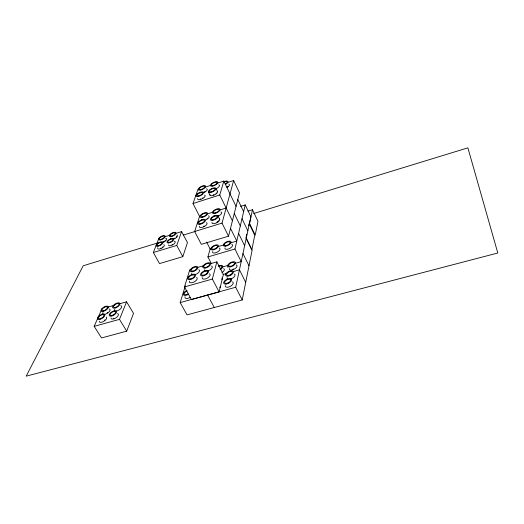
<?xml version="1.0" encoding="UTF-8"?>
<svg xmlns="http://www.w3.org/2000/svg" width="524" height="524" viewBox="0 0 524 524"><rect width="100%" height="100%" fill="white"/><g stroke="black" fill="none" stroke-linecap="round" stroke-linejoin="round"><path stroke-width="0.79" d="M185.339 285.849L180.171 302.59L187.042 314.872L242.212 299.983L252.109 250.19L246.267 238.171M246.791 234.143L245.972 237.942L251.815 249.955L254.749 235.269L249.097 223.486M248.605 225.765L248.933 224.246M242.212 299.983L235.689 287.25L250.878 216.766L245.225 204.897L240.575 206.345M252.489 209.744L249.555 223.388L255.201 235.171L257.952 221.311L252.489 209.744L247.924 211.152M235.079 263.369L241.217 261.607L234.935 249.005L245.225 204.897M191.365 269.244L189.819 269.69L184.474 286.956L191.404 299.558L219.111 291.907L223.368 274.438L216.864 261.849L210.687 263.644M197.869 189.55L193.015 203.535L199.565 216.34L194.653 231.503L201.34 244.335L228.543 236.18L239.481 192.819L233.638 180.544L228.313 182.267M219.111 291.907L212.351 279.069L216.864 261.849M228.543 236.18L222.025 223.106L233.638 180.544M211.486 263.814L207.904 256.937L210.34 248.317M232.414 220.827L219.746 194.994L223.84 181.108L217.729 183.092M158.765 238.649L153.329 252.522L159.512 263.579L182.811 256.655L187.454 242.638L181.605 231.608L175.514 233.488M182.811 256.655L176.758 245.429L181.605 231.608M101.964 308.793L94.169 326.354L101.545 337.947L126.703 331.155L133.535 313.404L126.579 301.817L119.655 303.776M94.169 326.354L119.472 319.365L126.579 301.817M205.513 187.068L210.858 185.332M193.015 203.535L219.746 194.994M207.157 213.962L213.235 212.063M220.067 209.928L226.139 208.028M165.617 236.54L170.189 235.125M194.653 231.503L222.025 223.106M157.469 243.012L83.185 265.779L26.2 376.153L497.8 253.013L467.886 147.847L253.642 213.523M183.269 235.099L195 231.503M153.329 252.522L176.758 245.429M211.722 248.514L210.15 248.979L206.574 242.049M217.984 246.653L224.252 244.8M230.521 242.939L236.789 241.079L230.508 228.379M207.904 256.937L234.935 249.005M197.548 267.45L203.731 265.661M222.798 266.893L228.169 265.347M108.121 307.051L114.271 305.302M223.067 274.556L226.984 273.345M233.193 271.681L239.448 269.808L245.71 282.403M184.474 286.956L212.351 279.069M180.171 302.59L235.689 287.25M119.472 319.365L126.703 331.155M207.583 295.019L214.29 307.523M218.154 216.183A4.29 1.814 -26.6 0 1 212.646 220.362A4.29 1.814 -26.6 0 1 211.958 217.218A4.29 1.814 -26.6 0 1 218.154 216.183L219.766 219.418M208.356 191.889L209.954 195.098M242.953 253.551L249.011 265.799M238.577 233.396L244.636 245.743M215.986 188.476A4.199 1.644 -26.3 0 1 210.589 192.472A4.199 1.644 -26.3 0 1 209.941 189.623A4.199 1.644 -26.3 0 1 215.986 188.476L217.565 191.705M234.261 213.504L240.32 225.942M223.84 181.108L236.055 206.397M242.003 218.718L247.852 230.829M237.791 199.506L243.64 211.703M109.116 308.983A4.146 1.854 -31.8 0 1 108.913 312.055A4.146 1.854 -31.8 0 1 103.739 314.315M102.868 313.752A4.146 1.854 -31.8 0 1 102.953 312.625M120.671 305.721A4.159 1.88 -31.5 0 1 120.874 308.433A4.159 1.88 -31.5 0 1 116.086 311.073M114.769 310.863A4.159 1.88 -31.5 0 1 114.487 309.376M106.267 317.086A4.212 1.906 -32.2 0 1 103.785 321.356A4.212 1.906 -32.2 0 1 99.285 321.219M117.409 313.614A4.225 1.932 -31.8 0 1 116.027 317.793A4.225 1.932 -31.8 0 1 110.977 317.963M104.865 319.928A3.151 1.428 -32.2 0 1 104.269 320.446M107.715 312.455A3.105 1.389 -31.8 0 1 107.04 312.907M113.898 318.278A3.164 1.448 -31.8 0 1 113.23 318.402M176.575 236.455A2.771 1.166 -28.1 0 1 176.359 236.861M174.885 238.119A2.771 1.166 -28.1 0 1 174.243 238.446M165.663 238.289A3.688 1.539 -28.5 0 1 166.331 240.058A3.688 1.539 -28.5 0 1 162.637 242.488M163.861 244.643A3.74 1.579 -28.7 0 1 161.536 248.284A3.74 1.579 -28.7 0 1 157.731 247.773M176.942 235.099A3.701 1.552 -28.1 0 1 176.876 237.038A3.701 1.552 -28.1 0 1 173.405 239.193M170.935 239.062A3.701 1.552 -28.1 0 1 170.863 238.204M174.138 241.217A3.753 1.592 -28.3 0 1 173.287 244.479A3.753 1.592 -28.3 0 1 168.473 244.97M165.591 240.162A2.764 1.153 -28.5 0 1 164.713 241.027M164.117 241.413A2.764 1.153 -28.5 0 1 162.826 241.99M162.84 246.896A2.797 1.179 -28.7 0 1 162.329 247.328M161.078 248.062A2.797 1.179 -28.7 0 1 160.416 248.304M172.619 244.42A2.81 1.192 -28.3 0 1 171.964 244.754M211.539 266.035A4.323 2.037 -27.8 0 1 211.657 268.471A4.323 2.037 -27.8 0 1 207.642 271.032M205.094 271.091A4.323 2.037 -27.8 0 1 204.452 269.677M198.825 269.703A4.303 2.011 -28.3 0 1 198.865 272.153A4.303 2.011 -28.3 0 1 194.863 274.7M193.035 274.917A4.303 2.011 -28.3 0 1 191.771 273.325M209.443 273.79A4.389 2.096 -28.1 0 1 207.039 278.29A4.389 2.096 -28.1 0 1 202.244 277.484M196.552 277.471A4.369 2.07 -28.6 0 1 194.07 281.971A4.369 2.07 -28.6 0 1 189.393 281.146M190.127 297.403A4.31 2.096 -29.2 0 1 186.289 298.464A4.31 2.096 -29.2 0 1 185.051 296.761M188.43 294.324A4.323 2.083 -29.1 0 1 183.348 294.612A4.323 2.083 -29.1 0 1 186.937 290.44M188.116 293.899A3.236 1.559 -29.1 0 1 184.31 294.115A3.236 1.559 -29.1 0 1 186.996 290.99M220.191 286.359A4.349 2.155 -28 0 1 219.864 287.689M232.453 281.866A4.375 2.181 -27.5 0 1 230.219 286.418A4.375 2.181 -27.5 0 1 225.281 285.56M234.208 274.013A4.31 2.116 -27.2 0 1 234.451 276.489A4.31 2.116 -27.2 0 1 230.475 279.056M227.874 279.096A4.31 2.116 -27.2 0 1 227.147 277.648M221.881 277.969A4.284 2.089 -27.8 0 1 221.803 279.757M230.704 274.962A3.223 1.585 -27.2 0 1 231.477 274.687M228.143 283.209A3.275 1.631 -27.5 0 1 228.896 282.822M227.999 186.262A2.974 1.172 -25.8 0 1 226.859 187.101M228.792 184.134A3.969 1.572 -25.8 0 1 227.193 187.376M223.99 181.704A3.976 1.559 -25.8 0 1 227.927 181.428A3.976 1.559 -25.8 0 1 225.706 184.297M224.089 182.083A2.98 1.166 -25.8 0 1 227.036 181.88A2.98 1.166 -25.8 0 1 225.372 184.029M220.958 211.938A4.218 1.775 -26.5 0 1 221.364 213.713A4.218 1.775 -26.5 0 1 218.226 216.084M213.995 215.999A4.218 1.775 -26.5 0 1 214.028 215.482M218.128 215.633A3.157 1.33 -26.5 0 1 217.368 215.914M208.467 215.829A4.199 1.755 -26.9 0 1 208.807 217.617A4.199 1.755 -26.9 0 1 205.663 219.982M201.733 220.283A4.199 1.755 -26.9 0 1 201.576 219.353M219.53 218.999A4.284 1.827 -26.6 0 1 216.261 222.988A4.284 1.827 -26.6 0 1 212.017 222.333M206.384 222.648A4.258 1.808 -27.1 0 1 204.026 226.663A4.258 1.808 -27.1 0 1 199.389 226.224M218.547 220.709A3.21 1.369 -26.6 0 1 216.91 222.137M204.183 226.054A3.19 1.349 -27.1 0 1 203.443 226.434M207.53 218.233A3.144 1.317 -26.9 0 1 206.98 218.711M216.366 192.924A3.137 1.244 -26.3 0 1 215.973 193.382M214.034 194.653A3.137 1.244 -26.3 0 1 213.281 194.941M204.498 195.085A4.166 1.644 -26.7 0 1 202.179 198.819A4.166 1.644 -26.7 0 1 197.659 198.57M205.094 191.476A3.072 1.192 -26.5 0 1 203.725 192.269M217.336 191.332A4.185 1.664 -26.3 0 1 214.126 195.072A4.185 1.664 -26.3 0 1 209.993 194.614M206.561 188.797A4.107 1.598 -26.5 0 1 206.882 190.415A4.107 1.598 -26.5 0 1 203.803 192.675M199.972 193.081A4.107 1.598 -26.5 0 1 199.814 192.236M218.77 184.841A4.127 1.611 -26.1 0 1 219.15 186.452A4.127 1.611 -26.1 0 1 216.078 188.712M202.998 197.83A3.118 1.231 -26.7 0 1 202.336 198.262M200.869 198.917A3.118 1.231 -26.7 0 1 200.161 199.1M231.831 244.354A4.205 1.932 -26.7 0 1 229.682 248.474A4.205 1.932 -26.7 0 1 224.934 247.898M219.327 248.055A4.185 1.913 -27.2 0 1 217.106 252.175A4.185 1.913 -27.2 0 1 212.462 251.579M233.488 268.95A3.17 1.533 -26.9 0 1 232.722 269.225M223.63 268.55A4.212 2.024 -27.5 0 1 221.901 272.572M236.239 264.941A4.231 2.044 -26.9 0 1 234.104 269.231A4.231 2.044 -26.9 0 1 229.296 268.511M227.442 267.129A4.52 2.181 -27.1 0 1 228.457 266.552M218.541 265.93A4.225 2.011 -27.5 0 1 222.693 266.035A4.225 2.011 -27.5 0 1 220.316 269.5M218.639 266.434A3.164 1.506 -27.5 0 1 221.744 266.513A3.164 1.506 -27.5 0 1 219.962 269.107M103.844 310.647A3.111 1.382 -31.8 0 0 107.335 307.195A3.111 1.382 -31.8 0 0 102.796 308.485A3.111 1.382 -31.8 0 0 103.844 310.647M103.575 311.276A4.153 1.841 -31.8 0 0 108.232 306.664A4.153 1.841 -31.8 0 0 102.173 308.4A4.153 1.841 -31.8 0 0 103.575 311.276M115.215 307.994A4.166 1.867 -31.4 0 0 119.832 303.376A4.166 1.867 -31.4 0 0 113.701 305.125A4.166 1.867 -31.4 0 0 115.215 307.994M115.47 307.365A3.118 1.402 -31.4 0 0 118.928 303.907A3.118 1.402 -31.4 0 0 114.343 305.21A3.118 1.402 -31.4 0 0 115.47 307.365M100.339 318.638A3.157 1.415 -32.1 0 0 103.89 315.101A3.157 1.415 -32.1 0 0 99.298 316.398A3.157 1.415 -32.1 0 0 100.339 318.638M100.064 319.286A4.218 1.893 -32.1 0 0 104.8 314.564A4.218 1.893 -32.1 0 0 98.663 316.3A4.218 1.893 -32.1 0 0 100.064 319.286M111.841 315.998A4.231 1.919 -31.8 0 0 116.544 311.269A4.231 1.919 -31.8 0 0 110.341 313.024A4.231 1.919 -31.8 0 0 111.841 315.998M112.11 315.35A3.17 1.434 -31.8 0 0 115.634 311.813A3.17 1.434 -31.8 0 0 110.99 313.123A3.17 1.434 -31.8 0 0 112.11 315.35M168.793 242.92A3.76 1.585 -28.3 0 0 173.745 239.199A3.76 1.585 -28.3 0 0 168.525 239.999A3.76 1.585 -28.3 0 0 168.793 242.92M171.499 236.075A2.777 1.153 -28.1 0 0 175.154 233.337A2.777 1.153 -28.1 0 0 171.289 233.953A2.777 1.153 -28.1 0 0 171.499 236.075M171.112 236.625A3.714 1.546 -28.1 0 0 175.999 232.964A3.714 1.546 -28.1 0 0 170.831 233.783A3.714 1.546 -28.1 0 0 171.112 236.625M157.894 246.247A3.747 1.565 -28.7 0 0 162.853 242.527A3.747 1.565 -28.7 0 0 157.704 243.313A3.747 1.565 -28.7 0 0 157.894 246.247M158.287 245.684A2.803 1.172 -28.7 0 0 162.008 242.907A2.803 1.172 -28.7 0 0 158.156 243.49A2.803 1.172 -28.7 0 0 158.287 245.684M160.337 239.94A3.694 1.526 -28.5 0 0 165.23 236.285A3.694 1.526 -28.5 0 0 160.141 237.09A3.694 1.526 -28.5 0 0 160.337 239.94M160.73 239.389A2.771 1.146 -28.5 0 0 164.392 236.658A2.771 1.146 -28.5 0 0 160.586 237.254A2.771 1.146 -28.5 0 0 160.73 239.389M169.18 242.363A2.817 1.186 -28.3 0 0 172.894 239.573A2.817 1.186 -28.3 0 0 168.99 240.175A2.817 1.186 -28.3 0 0 169.18 242.363M202.814 275.932A4.402 2.083 -28.1 0 0 208.48 271.445A4.402 2.083 -28.1 0 0 202.192 272.231A4.402 2.083 -28.1 0 0 202.814 275.932M203.227 275.244A3.295 1.559 -28.1 0 0 207.478 271.884A3.295 1.559 -28.1 0 0 202.775 272.467A3.295 1.559 -28.1 0 0 203.227 275.244M205.434 267.41A3.242 1.513 -27.8 0 0 209.613 264.122A3.242 1.513 -27.8 0 0 204.969 264.725A3.242 1.513 -27.8 0 0 205.434 267.41M205.022 268.078A4.33 2.024 -27.8 0 0 210.602 263.69A4.33 2.024 -27.8 0 0 204.399 264.496A4.33 2.024 -27.8 0 0 205.022 268.078M192.236 271.773A4.31 1.998 -28.3 0 0 197.83 267.391A4.31 1.998 -28.3 0 0 191.725 268.177A4.31 1.998 -28.3 0 0 192.236 271.773M190.278 278.945A3.275 1.539 -28.6 0 0 194.535 275.598A3.275 1.539 -28.6 0 0 189.904 276.161A3.275 1.539 -28.6 0 0 190.278 278.945M192.655 271.098A3.229 1.493 -28.3 0 0 196.847 267.823A3.229 1.493 -28.3 0 0 192.282 268.406A3.229 1.493 -28.3 0 0 192.655 271.098M189.845 279.633A4.375 2.057 -28.6 0 0 195.531 275.166A4.375 2.057 -28.6 0 0 189.347 275.919A4.375 2.057 -28.6 0 0 189.845 279.633M227.901 276.122A4.316 2.103 -27.2 0 0 233.39 271.714A4.316 2.103 -27.2 0 0 227.082 272.48A4.316 2.103 -27.2 0 0 227.901 276.122M228.287 275.441A3.236 1.579 -27.2 0 0 232.401 272.146A3.236 1.579 -27.2 0 0 227.678 272.716A3.236 1.579 -27.2 0 0 228.287 275.441M226.041 284.08A4.382 2.168 -27.5 0 0 231.608 279.574A4.382 2.168 -27.5 0 0 225.222 280.307A4.382 2.168 -27.5 0 0 226.041 284.08M226.434 283.379A3.282 1.624 -27.5 0 0 230.606 280.012A3.282 1.624 -27.5 0 0 225.824 280.556A3.282 1.624 -27.5 0 0 226.434 283.379M213.045 219.746A3.216 1.356 -26.6 0 0 217.172 216.615A3.216 1.356 -26.6 0 0 212.534 217.388A3.216 1.356 -26.6 0 0 213.045 219.746M215.056 212.888A3.17 1.317 -26.5 0 0 219.124 209.816A3.17 1.317 -26.5 0 0 214.545 210.602A3.17 1.317 -26.5 0 0 215.056 212.888M214.67 213.484A4.231 1.762 -26.5 0 0 220.093 209.39A4.231 1.762 -26.5 0 0 213.975 210.438A4.231 1.762 -26.5 0 0 214.67 213.484M202.107 217.408A4.205 1.742 -26.9 0 0 207.543 213.314A4.205 1.742 -26.9 0 0 201.524 214.342A4.205 1.742 -26.9 0 0 202.107 217.408M200.325 223.683A3.196 1.343 -27.1 0 0 204.465 220.558A3.196 1.343 -27.1 0 0 199.899 221.311A3.196 1.343 -27.1 0 0 200.325 223.683M202.506 216.805A3.151 1.303 -26.9 0 0 206.58 213.74A3.151 1.303 -26.9 0 0 202.081 214.506A3.151 1.303 -26.9 0 0 202.506 216.805M199.913 224.298A4.271 1.788 -27.1 0 0 205.441 220.126A4.271 1.788 -27.1 0 0 199.336 221.135A4.271 1.788 -27.1 0 0 199.913 224.298M198.157 196.474A4.172 1.631 -26.7 0 0 203.561 192.491A4.172 1.631 -26.7 0 0 197.607 193.611A4.172 1.631 -26.7 0 0 198.157 196.474M198.557 195.897A3.124 1.218 -26.7 0 0 202.611 192.917A3.124 1.218 -26.7 0 0 198.157 193.749A3.124 1.218 -26.7 0 0 198.557 195.897M200.325 190.12A4.113 1.585 -26.5 0 0 205.65 186.217A4.113 1.585 -26.5 0 0 199.768 187.35A4.113 1.585 -26.5 0 0 200.325 190.12M200.718 189.557A3.079 1.186 -26.5 0 0 204.707 186.636A3.079 1.186 -26.5 0 0 200.312 187.481A3.079 1.186 -26.5 0 0 200.718 189.557M212.6 186.138A4.14 1.598 -26.1 0 0 217.905 182.221A4.14 1.598 -26.1 0 0 211.938 183.387A4.14 1.598 -26.1 0 0 212.6 186.138M212.98 185.575A3.098 1.199 -26.1 0 0 216.962 182.647A3.098 1.199 -26.1 0 0 212.495 183.511A3.098 1.199 -26.1 0 0 212.98 185.575M210.982 191.895A3.144 1.231 -26.3 0 0 215.023 188.909A3.144 1.231 -26.3 0 0 210.497 189.76A3.144 1.231 -26.3 0 0 210.982 191.895M225.654 246.169A4.212 1.919 -26.7 0 0 231.018 241.97A4.212 1.919 -26.7 0 0 224.875 242.861A4.212 1.919 -26.7 0 0 225.654 246.169M226.034 245.54A3.157 1.434 -26.7 0 0 230.056 242.396A3.157 1.434 -26.7 0 0 225.458 243.057A3.157 1.434 -26.7 0 0 226.034 245.54M213.085 249.889A4.192 1.899 -27.2 0 0 218.462 245.697A4.192 1.899 -27.2 0 0 212.41 246.568A4.192 1.899 -27.2 0 0 213.085 249.889M213.471 249.254A3.137 1.421 -27.2 0 0 217.499 246.123A3.137 1.421 -27.2 0 0 212.973 246.765A3.137 1.421 -27.2 0 0 213.471 249.254M230.056 266.939A4.244 2.03 -26.9 0 0 235.44 262.635A4.244 2.03 -26.9 0 0 229.23 263.434A4.244 2.03 -26.9 0 0 230.056 266.939M230.436 266.284A3.177 1.52 -26.9 0 0 234.47 263.061A3.177 1.52 -26.9 0 0 229.82 263.657A3.177 1.52 -26.9 0 0 230.436 266.284"/></g></svg>
